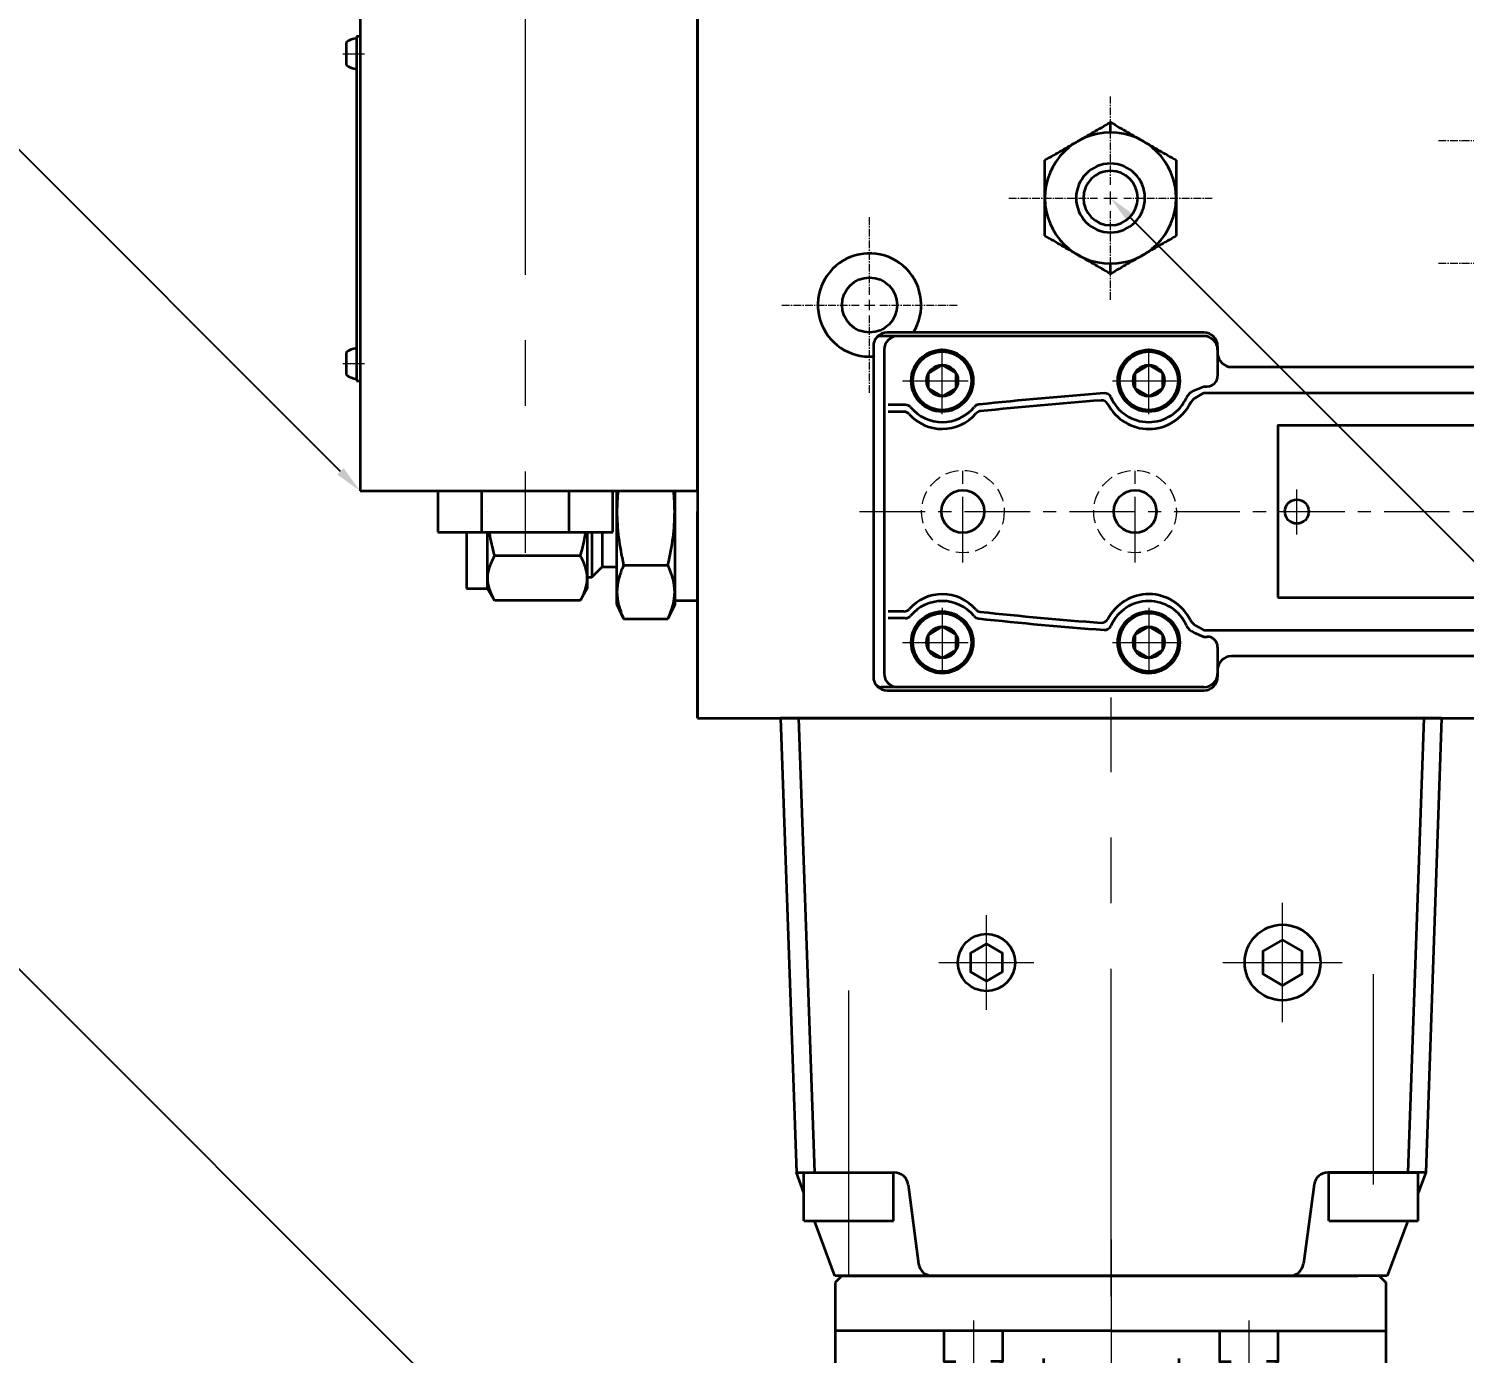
# Model space of a CAD drawing. Header units: millimetres. Extents: x 747 to 1827, y 470 to 2062.
# Drawn here: x 884.4 to 1023.5, y 604.1 to 732.4 of the extents above; entities that cross this region are included whole.
import ezdxf
from ezdxf import colors
from ezdxf.entities.mleader import LeaderData, LeaderLine
from ezdxf.math import Vec2, Vec3

# ---------------------------------------------------------------- set-up
doc = ezdxf.new("R2010")
doc.units = ezdxf.units.MM
doc.header["$PDSIZE"] = -1
for name, pattern in [('CENTER', [10.16, 6.35, -1.27, 1.27, -1.27]), ('CENTER2', [1.125, 0.75, -0.125, 0.125, -0.125]), ('CENTERX2', [20.32, 12.7, -2.54, 2.54, -2.54]), ('HIDDEN', [1.905, 1.27, -0.635])]:
    doc.linetypes.add(name, pattern=pattern)
doc.layers.get('0').update_dxf_attribs({"lineweight": 35})
doc.layers.get('Defpoints').update_dxf_attribs({"lineweight": 35})
for name, color, linetype, lineweight in [('CENTER', 1, 'CENTER', 18), ('HIDDEN', 3, 'HIDDEN', 18), ('中心线层', 1, 'CENTERX2', 25), ('标注层', 4, 'Continuous', 18)]:
    doc.layers.add(name, color=color, linetype=linetype, lineweight=lineweight)
doc.dimstyles.new('ISO-25', dxfattribs={"dimtxt": 2.5, "dimasz": 2.5, "dimexe": 1.25, "dimexo": 0.625, "dimtad": 1, "dimtxsty": 'Standard', "dimcen": 2.5, "dimadec": 0, "dimazin": 0, "dimtfac": 1, "dimtmove": 0, "dimatfit": 3, "dimfxl": 1, "dimarcsym": 0})

# ---------------------------------------------------------------- blocks, each defined once
blk = doc.blocks.new('E321A')
for p, q in [((-4, 114), (4, 114)), ((-6, 111), (-6, 112)), ((6, 111), (6, 112)), ((-18, 109), (-13, 109)), ((-13, 109), (0, 109)), ((0, 109), (18, 109)), ((-20, 90.66), (-20, 107)), ((-16.25, 93.37), (-16.25, 106.37)), ((16.25, 93.37), (16.25, 106.37)), ((20, 90.66), (20, 107)), ((-8.16, 93.37), (-8.16, 106.28)), ((8.16, 93.37), (8.16, 106.28)), ((-20, 90.66), (20, 90.66)), ((-25.2, 78.74), (-20.28, 89.4)), ((25.2, 78.74), (20.28, 89.4)), ((-36.92, 77), (5.08, 77)), ((0, 77), (38, 77)), ((27, 77), (37.08, 77)), ((-39.92, 7), (-39.92, 74)), ((-9.83, 12.02), (-9.83, 73.44)), ((9.83, 12.02), (9.83, 73.44)), ((40.08, 7), (40.08, 74)), ((-24.25, 12.45), (-22.55, 12.45)), ((-15.75, 12.45), (-17.45, 12.45)), ((15.75, 12.45), (17.45, 12.45)), ((24.25, 12.45), (22.55, 12.45)), ((0, 8), (-39.92, 8)), ((0, 8), (40.08, 8)), ((40.08, 1), (40.08, 7)), ((-38.92, 0), (-39.92, 1)), ((0, 0), (-35.9, 0)), ((39.08, 0), (0, 0)), ((39.08, 0), (40.08, 1))]:
    blk.add_line(p, q)
at = {"color": 7, "linetype": 'Continuous'}
blk.add_line((-39.92, 1), (-39.92, 7), dxfattribs=at)
for points in [[(-15.75, 8), (-15.75, 12.45), (-16.3, 13), (-23.7, 13), (-24.25, 12.45), (-24.25, 8)], [(15.75, 8), (15.75, 12.45), (16.3, 13), (23.7, 13), (24.25, 12.45), (24.25, 8)]]:
    blk.add_lwpolyline(points)
for centre, radius, start, end in [((-4, 112), 2, 90, 180), ((4, 112), 2, 0, 90), ((-8, 111), 2, 270, 0), ((8, 111), 2, 180, 270), ((-18, 107), 2, 90, 180), ((18, 107), 2, 0, 90), ((-23, 90.66), 3, 335.2249, 0), ((23, 90.66), 3, 180, 204.7751), ((-27.92, 80), 3, 270, 335.2249), ((27.92, 80), 3, 204.7751, 270), ((-36.92, 74), 3, 90, 180), ((37.08, 74), 3, 0, 90)]:
    blk.add_arc(centre, radius, start, end)
at = {"layer": 'CENTER', "ltscale": 5}
blk.add_line((0, -5.26), (0, 117.34), dxfattribs=at)
at = {"layer": 'CENTER'}
for p, q in [((-20, 6.5), (-20, 14.5)), ((20, 6.5), (20, 14.5))]:
    blk.add_line(p, q, dxfattribs=at)
at = {"layer": 'HIDDEN', "color": 7, "linetype": 'Continuous'}
blk.add_line((-38.92, 0), (-35.9, 0), dxfattribs=at)
blk = doc.blocks.new('*D140')
at = {"layer": 'Defpoints', "color": 0, "lineweight": 35, "transparency": 16777216}
for p in [(847.77, 815.59), (991.82, 814.28), (989.27, 533.33)]:
    blk.add_point(p, dxfattribs=at)
at = {"layer": '标注层', "color": 0, "lineweight": -2, "transparency": 16777216}
for p, q in [((991.82, 814.28), (845.77, 815.61)), ((845.26, 538.72), (847.74, 811.51)), ((989.27, 533.33), (843.22, 534.66))]:
    blk.add_line(p, q, dxfattribs=at)
at = {"layer": '标注层', "color": 0, "lineweight": 35, "transparency": 16777216}
for points in [[(847.06, 811.52), (848.42, 811.51), (847.77, 815.59)], [(844.58, 538.73), (845.94, 538.71), (845.22, 534.64)]]:
    blk.add_solid(points, dxfattribs=at)
at = {"layer": '标注层', "color": 0, "lineweight": 18, "transparency": 16777216, "insert": (843.23, 675.15), "char_height": 3.5, "attachment_point": 5, "rotation": 89.4798}
blk.add_mtext('421', dxfattribs=at)
blk = doc.blocks.new('*U161')
at = {"layer": '中心线层', "color": 0, "linetype": 'CENTER2', "lineweight": 18, "transparency": 16777216}
for p, q in [((0, 0.95), (0, 8.26)), ((-8.26, 0), (-0.95, 0)), ((0.95, 0), (8.26, 0)), ((0, -8.26), (0, -0.95))]:
    blk.add_line(p, q, dxfattribs=at)
at = {"layer": '中心线层', "color": 0, "linetype": 'Continuous', "lineweight": 18, "transparency": 16777216}
for p, q in [((-0.48, 0), (0.48, 0)), ((0, -0.48), (0, 0.48))]:
    blk.add_line(p, q, dxfattribs=at)
blk = doc.blocks.new('*U162')
at = {"layer": '中心线层', "color": 0, "linetype": 'CENTER2', "lineweight": 18, "transparency": 16777216}
for p, q in [((0, 0.95), (0, 8.26)), ((-8.26, 0), (-0.95, 0)), ((0.95, 0), (8.26, 0)), ((0, -8.26), (0, -0.95))]:
    blk.add_line(p, q, dxfattribs=at)
at = {"layer": '中心线层', "color": 0, "linetype": 'Continuous', "lineweight": 18, "transparency": 16777216}
for p, q in [((-0.48, 0), (0.48, 0)), ((0, -0.48), (0, 0.48))]:
    blk.add_line(p, q, dxfattribs=at)
blk = doc.blocks.new('*U163')
at = {"layer": '中心线层', "color": 0, "linetype": 'CENTER2', "lineweight": 18, "transparency": 16777216}
for p, q in [((0, 1.27), (0, 9.85)), ((-9.85, 0), (-1.27, 0)), ((1.27, 0), (9.85, 0)), ((0, -9.85), (0, -1.27))]:
    blk.add_line(p, q, dxfattribs=at)
at = {"layer": '中心线层', "color": 0, "linetype": 'Continuous', "lineweight": 18, "transparency": 16777216}
for p, q in [((-0.64, 0), (0.64, 0)), ((0, -0.64), (0, 0.64))]:
    blk.add_line(p, q, dxfattribs=at)
blk = doc.blocks.new('*U164')
at = {"layer": '中心线层', "color": 0, "linetype": 'CENTER2', "lineweight": 18, "transparency": 16777216}
for p, q in [((0, 1.0005), (0, 8.5025)), ((-8.5025, 0), (-1.0005, 0)), ((1.0005, 0), (8.5025, 0)), ((0, -8.5025), (0, -1.0005))]:
    blk.add_line(p, q, dxfattribs=at)
at = {"layer": '中心线层', "color": 0, "linetype": 'Continuous', "lineweight": 18, "transparency": 16777216}
for p, q in [((-0.50025, 0), (0.50025, 0)), ((0, -0.50025), (0, 0.50025))]:
    blk.add_line(p, q, dxfattribs=at)

msp = doc.modelspace()

# ---------------------------------------------------------------- linework, layer by layer
at = {"color": 7, "linetype": 'Continuous', "lineweight": 35}
for p, q in [((949.202, 765.673), (949.202, 665.623)), ((989.222, 722.36), (989.222, 723.343)), ((989.222, 708.671), (989.222, 709.654)), ((941.409, 685.633), (941.409, 687.634)), ((947, 687.634), (947, 685.633)), ((941.409, 677.838), (941.409, 685.633)), ((947, 685.633), (947, 677.838)), ((926.839, 683.632), (926.839, 678.179)), ((928.872, 679.177), (928.872, 683.632)), ((938.529, 683.632), (938.529, 679.177)), ((938.96, 683.632), (938.96, 679.28)), ((939.969, 683.632), (939.969, 680.289)), ((937.863, 681.329), (929.538, 681.329)), ((938.96, 679.28), (939.969, 680.289)), ((939.969, 680.289), (941.409, 680.289)), ((942.058, 680.437), (946.35, 680.437)), ((928.872, 678.179), (928.872, 679.177)), ((938.529, 679.28), (938.96, 679.28)), ((938.529, 679.177), (938.529, 678.179)), ((926.839, 678.179), (928.872, 678.179)), ((929.538, 677.025), (928.872, 678.179)), ((938.529, 678.179), (937.863, 677.025)), ((941.409, 676.633), (941.409, 677.838)), ((947, 677.838), (947, 676.633)), ((937.863, 677.025), (929.538, 677.025)), ((941.409, 676.633), (942.058, 675.24)), ((947, 676.633), (946.35, 675.24)), ((949.202, 676.993), (947, 676.993)), ((942.058, 675.24), (946.35, 675.24)), ((949.202, 665.623), (1049.252, 665.623))]:
    msp.add_line(p, q, dxfattribs=at)
for p, q in [((916.519, 740.327), (916.519, 687.634)), ((949.202, 687.634), (949.202, 740.327)), ((916.186, 731.656), (916.186, 698.306)), ((916.519, 731.656), (916.186, 731.656)), ((915.185, 731.062), (915.185, 728.915)), ((998.263, 702.641), (967.003, 702.641)), ((998.263, 702.975), (967.581, 702.975)), ((915.185, 701.047), (915.185, 698.9)), ((966.247, 701.641), (966.247, 669.625)), ((967.297, 701.307), (967.297, 669.958)), ((999.597, 701.641), (999.597, 698.757)), ((1000.931, 699.64), (1030.946, 699.64)), ((916.186, 698.306), (916.519, 698.306)), ((997.286, 697.354), (998.263, 697.756)), ((997.447, 696.656), (998.263, 697.134)), ((998.263, 697.756), (998.596, 697.756)), ((998.263, 697.134), (1032.947, 697.134)), ((969.34, 695.971), (967.664, 695.971)), ((969.209, 695.304), (967.664, 695.304)), ((969.209, 675.961), (967.664, 675.961)), ((969.34, 675.294), (967.664, 675.294)), ((997.447, 674.61), (998.263, 674.132)), ((997.286, 673.912), (998.263, 673.51)), ((998.263, 674.132), (1032.947, 674.132)), ((998.263, 673.51), (998.596, 673.51)), ((999.597, 672.509), (999.597, 669.625)), ((1030.946, 671.626), (1000.931, 671.626)), ((998.263, 668.624), (967.003, 668.624)), ((967.581, 668.291), (998.263, 668.291)), ((1021.288, 665.623), (957.256, 665.623)), ((957.256, 665.623), (958.794, 621.601)), ((958.991, 665.623), (960.529, 621.601)), ((1019.554, 665.623), (1018.016, 621.601)), ((1021.288, 665.623), (1019.751, 621.601)), ((959.524, 619.643), (958.794, 621.601)), ((958.794, 621.601), (968.28, 621.601)), ((1019.751, 621.601), (1010.265, 621.601)), ((1019.751, 621.601), (1019.021, 619.643)), ((969.602, 620.444), (970.63, 612.753)), ((1008.943, 620.444), (1007.915, 612.753)), ((962.527, 611.596), (960.536, 616.932)), ((1018.009, 616.932), (1016.018, 611.596)), ((1016.018, 611.596), (962.527, 611.596))]:
    msp.add_line(p, q)
at = {"lineweight": 35}
for p, q in [((971.583, 699.05), (972.917, 699.833)), ((972.917, 699.833), (974.239, 699.07)), ((991.593, 699.05), (992.927, 699.833)), ((992.927, 699.833), (994.249, 699.07)), ((971.594, 697.542), (971.583, 699.05)), ((974.239, 699.07), (974.239, 697.542)), ((991.604, 697.542), (991.593, 699.05)), ((994.249, 699.07), (994.249, 697.542)), ((972.917, 696.778), (971.594, 697.542)), ((974.239, 697.542), (972.917, 696.778)), ((992.927, 696.778), (991.604, 697.542)), ((994.249, 697.542), (992.927, 696.778)), ((916.519, 687.634), (949.202, 687.634)), ((924.055, 687.634), (924.055, 683.632)), ((928.291, 687.634), (928.291, 683.632)), ((936.763, 687.634), (936.763, 683.632)), ((940.999, 683.632), (940.999, 687.634)), ((949.202, 665.623), (949.202, 685.633)), ((924.055, 683.632), (940.999, 683.632)), ((971.583, 673.704), (972.917, 674.487)), ((972.917, 674.487), (974.239, 673.724)), ((991.593, 673.712), (992.927, 674.496)), ((992.927, 674.496), (994.249, 673.732)), ((971.594, 672.196), (971.583, 673.704)), ((974.239, 673.724), (974.239, 672.196)), ((991.604, 672.205), (991.593, 673.712)), ((994.249, 673.732), (994.249, 672.205)), ((972.917, 671.432), (971.594, 672.196)), ((974.239, 672.196), (972.917, 671.432)), ((992.927, 671.441), (991.604, 672.205)), ((994.249, 672.205), (992.927, 671.441)), ((959.524, 616.932), (959.524, 621.601)), ((959.524, 621.601), (968.195, 621.601)), ((968.195, 616.932), (968.195, 621.601)), ((1010.35, 616.932), (1010.35, 621.601)), ((1010.35, 621.601), (1019.021, 621.601)), ((1019.021, 616.932), (1019.021, 621.601)), ((959.524, 616.932), (968.195, 616.932)), ((1010.35, 616.932), (1019.021, 616.932))]:
    msp.add_line(p, q, dxfattribs=at)
at = {"color": 7, "linetype": 'Continuous', "lineweight": 25}
msp.add_line((949.202, 694.273), (949.202, 676.993), dxfattribs=at)
for points in [[(1005.433, 677.295), (1026.777, 677.295), (1026.777, 693.97), (1005.433, 693.97)], [(1005.881, 639.732), (1007.796, 640.838), (1007.796, 643.05), (1005.881, 644.156), (1003.965, 643.05), (1003.965, 640.838)], [(977.2, 640.149), (978.755, 641.046), (978.755, 642.842), (977.2, 643.74), (975.645, 642.842), (975.645, 641.046)]]:
    msp.add_lwpolyline(points, close=True)
at = {"color": 7, "linetype": 'Continuous', "lineweight": 35}
for centre, radius in [((965.877, 705.643), 2.668), ((974.918, 685.633), 2.068), ((991.593, 685.633), 2.068)]:
    msp.add_circle(centre, radius, dxfattribs=at)
for centre, radius in [((972.917, 698.306), 3.002), ((992.927, 698.306), 3.002), ((1007.267, 685.633), 1.167), ((972.917, 672.96), 3.002), ((992.927, 672.96), 3.002), ((1005.881, 641.944), 3.668), ((977.2, 641.944), 2.768)]:
    msp.add_circle(centre, radius)
at = {"lineweight": 35}
for centre, radius in [((972.917, 698.306), 2.835), ((992.927, 698.306), 2.835), ((972.917, 698.306), 1.527), ((992.927, 698.306), 1.527), ((972.917, 672.96), 2.835), ((972.917, 672.96), 1.527), ((992.927, 672.968), 2.835), ((992.927, 672.968), 1.527)]:
    msp.add_circle(centre, radius, dxfattribs=at)
for centre, radius, start, end in [((916.186, 729.988), 1.467, 90, 132.98589), ((916.186, 729.988), 1.467, 227.01411, 270), ((967.581, 701.641), 1.334, 90, 180), ((967.003, 701.974), 0.667, 90, 150), ((968.631, 701.307), 1.334, 90, 180), ((998.263, 701.641), 1.334, 0, 90), ((998.263, 701.307), 1.334, 0, 90), ((916.186, 699.973), 1.467, 90, 132.98589), ((1000.931, 700.974), 1.334, 180, 270), ((916.186, 699.973), 1.467, 227.01411, 270), ((998.596, 698.757), 1, 270, 0), ((1018.46, 298.012), 400.2, 94.27889, 96.02543), ((988.65, 696.432), 0.667, 23.66545, 94.27889), ((992.927, 698.306), 4.002, 203.66545, 335.8205), ((997.795, 696.12), 1.334, 112.39888, 155.8205), ((969.209, 694.637), 0.667, 41.57352, 90), ((969.34, 695.304), 0.667, 40.0052, 90), ((972.917, 698.306), 4.002, 220.0052, 320.53339), ((976.521, 695.338), 0.667, 96.02543, 140.53339), ((976.668, 694.687), 0.667, 96.00427, 139.18241), ((1018.46, 297.345), 400.2, 94.32072, 96.00427), ((988.359, 695.743), 0.667, 27.47159, 94.32072), ((992.927, 698.118), 4.481, 207.47159, 333.30323), ((998.122, 695.505), 1.334, 120.3627, 153.30323), ((972.917, 697.927), 4.29, 221.57352, 319.18241), ((972.917, 673.339), 4.29, 40.81759, 138.42648), ((992.927, 673.148), 4.481, 26.69677, 152.52841), ((969.209, 676.628), 0.667, 270, 318.42648), ((972.917, 672.96), 4.002, 39.46661, 139.9948), ((976.668, 676.579), 0.667, 220.81759, 263.99573), ((1018.46, 1073.92), 400.2, 263.99573, 265.67928), ((992.927, 672.96), 4.002, 24.1795, 156.33455), ((969.34, 675.961), 0.667, 270, 319.9948), ((976.521, 675.928), 0.667, 219.46661, 263.97457), ((1018.46, 1073.253), 400.2, 263.97457, 265.72111), ((988.359, 675.523), 0.667, 265.67928, 332.52841), ((988.65, 674.834), 0.667, 265.72111, 336.33455), ((997.795, 675.146), 1.334, 204.1795, 247.60112), ((998.122, 675.761), 1.334, 206.69677, 239.6373), ((998.596, 672.509), 1, 0, 90), ((1000.931, 670.292), 1.334, 90, 180), ((967.581, 669.625), 1.334, 180, 270), ((967.003, 669.291), 0.667, 210, 270), ((968.631, 669.958), 1.334, 180, 270), ((998.263, 669.958), 1.334, 270, 0), ((998.263, 669.625), 1.334, 270, 0), ((968.28, 620.267), 1.334, 7.60975, 90), ((1010.265, 620.267), 1.334, 90, 172.39025), ((971.952, 612.93), 1.334, 187.60975, 270), ((1006.593, 612.93), 1.334, 270, 352.39025)]:
    msp.add_arc(centre, radius, start, end)
at = {"color": 7, "linetype": 'Continuous', "lineweight": 35}
for centre, radius, start, end in [((989.222, 716.007), 6.353, 90, 270), ((989.222, 716.007), 6.353, 270, 90), ((989.222, 716.007), 3.335, 90, 270), ((989.222, 716.007), 3.335, 270, 90), ((989.222, 716.007), 2.635, 90, 270), ((989.222, 716.007), 2.635, 270, 90), ((965.877, 705.643), 5.003, 327.76905, 274.23645)]:
    msp.add_arc(centre, radius, start, end, dxfattribs=at)
for points, knots in [([(986.046, 721.509), (986.556, 721.803), (987.056, 722.092), (988.095, 722.692), (988.633, 723.003), (989.222, 723.343)], [0, 0, 0, 0, 0.5, 0.5, 1, 1, 1, 1]), ([(989.222, 723.343), (989.811, 723.003), (990.349, 722.692), (991.388, 722.092), (991.889, 721.803), (992.399, 721.509)], [0, 0, 0, 0, 0.5, 0.5, 1, 1, 1, 1]), ([(982.869, 719.675), (983.458, 720.015), (983.996, 720.325), (985.035, 720.925), (985.535, 721.214), (986.046, 721.509)], [0, 0, 0, 0, 0.5, 0.5, 1, 1, 1, 1]), ([(992.399, 721.509), (992.909, 721.214), (993.409, 720.925), (994.449, 720.325), (994.986, 720.015), (995.575, 719.675)], [0, 0, 0, 0, 0.5, 0.5, 1, 1, 1, 1]), ([(982.869, 716.007), (982.869, 716.596), (982.869, 717.174), (982.869, 718.374), (982.869, 718.995), (982.869, 719.675)], [0, 0, 0, 0, 0.5, 0.5, 1, 1, 1, 1]), ([(995.575, 719.675), (995.575, 718.995), (995.575, 718.374), (995.575, 717.174), (995.575, 716.596), (995.575, 716.007)], [0, 0, 0, 0, 0.5, 0.5, 1, 1, 1, 1]), ([(982.869, 712.339), (982.869, 713.019), (982.869, 713.64), (982.869, 714.84), (982.869, 715.418), (982.869, 716.007)], [0, 0, 0, 0, 0.5, 0.5, 1, 1, 1, 1]), ([(995.575, 716.007), (995.575, 715.418), (995.575, 714.84), (995.575, 713.64), (995.575, 713.019), (995.575, 712.339)], [0, 0, 0, 0, 0.5, 0.5, 1, 1, 1, 1]), ([(986.046, 710.505), (985.535, 710.799), (985.035, 711.088), (983.996, 711.688), (983.458, 711.999), (982.869, 712.339)], [0, 0, 0, 0, 0.5, 0.5, 1, 1, 1, 1]), ([(995.575, 712.339), (994.986, 711.999), (994.449, 711.688), (993.409, 711.088), (992.909, 710.799), (992.399, 710.505)], [0, 0, 0, 0, 0.5, 0.5, 1, 1, 1, 1]), ([(989.222, 708.671), (988.633, 709.011), (988.095, 709.321), (987.056, 709.921), (986.556, 710.21), (986.046, 710.505)], [0, 0, 0, 0, 0.5, 0.5, 1, 1, 1, 1]), ([(992.399, 710.505), (991.889, 710.21), (991.388, 709.921), (990.349, 709.321), (989.811, 709.011), (989.222, 708.671)], [0, 0, 0, 0, 0.5, 0.5, 1, 1, 1, 1]), ([(941.409, 685.633), (941.409, 684.799), (941.462, 683.98), (941.674, 682.28), (941.834, 681.4), (942.058, 680.437)], [0, 0, 0, 0, 0.5, 0.5, 1, 1, 1, 1]), ([(946.35, 680.437), (946.575, 681.4), (946.734, 682.28), (946.947, 683.98), (947, 684.799), (947, 685.633)], [0, 0, 0, 0, 0.5, 0.5, 1, 1, 1, 1]), ([(929.024, 683.632), (929.028, 683.608), (929.032, 683.584), (929.144, 682.856), (929.307, 682.127), (929.538, 681.329)], [0.48288249, 0.48288249, 0.48288249, 0.48288249, 0.5, 0.5, 1, 1, 1, 1]), ([(937.863, 681.329), (938.093, 682.127), (938.257, 682.856), (938.369, 683.584), (938.373, 683.608), (938.376, 683.632)], [0, 0, 0, 0, 0.5, 0.5, 0.51711751, 0.51711751, 0.51711751, 0.51711751]), ([(929.538, 681.329), (929.307, 680.93), (929.144, 680.566), (928.926, 679.862), (928.872, 679.523), (928.872, 679.177)], [0, 0, 0, 0, 0.5, 0.5, 1, 1, 1, 1]), ([(938.529, 679.177), (938.529, 679.523), (938.474, 679.862), (938.257, 680.566), (938.093, 680.93), (937.863, 681.329)], [0, 0, 0, 0, 0.5, 0.5, 1, 1, 1, 1]), ([(942.058, 680.437), (941.834, 679.955), (941.674, 679.515), (941.462, 678.665), (941.409, 678.256), (941.409, 677.838)], [0, 0, 0, 0, 0.5, 0.5, 1, 1, 1, 1]), ([(947, 677.838), (947, 678.256), (946.947, 678.665), (946.734, 679.515), (946.575, 679.955), (946.35, 680.437)], [0, 0, 0, 0, 0.5, 0.5, 1, 1, 1, 1]), ([(928.872, 679.177), (928.872, 678.832), (928.926, 678.493), (929.144, 677.789), (929.307, 677.424), (929.538, 677.025)], [0, 0, 0, 0, 0.5, 0.5, 1, 1, 1, 1]), ([(937.863, 677.025), (938.093, 677.424), (938.257, 677.789), (938.474, 678.493), (938.529, 678.832), (938.529, 679.177)], [0, 0, 0, 0, 0.5, 0.5, 1, 1, 1, 1]), ([(941.409, 677.838), (941.409, 677.421), (941.462, 677.012), (941.674, 676.162), (941.834, 675.722), (942.058, 675.24)], [0, 0, 0, 0, 0.5, 0.5, 1, 1, 1, 1]), ([(946.35, 675.24), (946.575, 675.722), (946.734, 676.162), (946.947, 677.012), (947, 677.421), (947, 677.838)], [0, 0, 0, 0, 0.5, 0.5, 1, 1, 1, 1])]:
    msp.add_open_spline(points, degree=3, knots=knots, dxfattribs=at)
for points in [[(941.511, 687.634), (941.443, 686.961), (941.409, 686.302), (941.409, 685.633)], [(947, 685.633), (947, 686.302), (946.966, 686.961), (946.897, 687.634)], [(928.872, 685.633), (928.872, 685.633), (928.872, 685.633), (928.872, 685.633)], [(928.872, 685.633), (928.872, 685.633), (928.872, 685.633), (928.872, 685.633)]]:
    msp.add_open_spline(points, degree=3, dxfattribs=at)
at = {"layer": 'CENTER', "ltscale": 5}
for p, q in [((932.527, 740.327), (932.527, 681.631)), ((989.272, 609.595), (989.272, 667.624)), ((1005.881, 636.175), (1005.881, 647.714)), ((977.2, 637.345), (977.2, 646.543)), ((972.601, 641.944), (981.799, 641.944)), ((1000.111, 641.944), (1011.65, 641.944)), ((1014.685, 620.453), (1014.685, 640.82)), ((963.86, 611.596), (963.86, 639.223))]:
    msp.add_line(p, q, dxfattribs=at)
at = {"layer": 'CENTER'}
for p, q in [((914.854, 729.988), (916.942, 729.988)), ((972.917, 695.08), (972.917, 701.86)), ((992.927, 695.08), (992.927, 701.86)), ((914.854, 699.973), (916.942, 699.973)), ((969.068, 698.306), (976.648, 698.306)), ((989.425, 698.306), (996.355, 698.306)), ((974.918, 680.696), (974.918, 690.544)), ((991.593, 680.696), (991.593, 690.544)), ((1007.267, 683.421), (1007.267, 687.764)), ((964.913, 685.633), (1032.947, 685.633)), ((972.917, 676.301), (972.917, 669.636)), ((992.927, 676.301), (992.927, 669.636)), ((969.068, 672.96), (976.648, 672.96)), ((989.425, 672.96), (996.355, 672.96))]:
    msp.add_line(p, q, dxfattribs=at)
at = {"layer": 'HIDDEN'}
for centre, radius in [((974.918, 685.633), 4.002), ((991.593, 685.633), 4.002), ((974.918, 685.633), 2.068), ((991.593, 685.633), 2.068)]:
    msp.add_circle(centre, radius, dxfattribs=at)
at = {"layer": '中心线层', "lineweight": 18}
msp.add_line((949.202, 667.624), (949.202, 667.624), dxfattribs=at)

# ---------------------------------------------------------------- block references
at = {"xscale": 0.667, "yscale": 0.667, "zscale": 0.667, "rotation": 180}
msp.add_blockref('E321A', (989.272, 611.596), dxfattribs=at)
at = {"layer": '中心线层', "linetype": 'CENTER2', "lineweight": 18}
for name, p in [('*U161', (1029.242, 721.584)), ('*U163', (989.222, 716.007)), ('*U162', (1029.242, 709.712)), ('*U164', (965.877, 705.643))]:
    msp.add_blockref(name, p, dxfattribs=at)

# ---------------------------------------------------------------- dimensions: what is measured, and where the dimension line sits
at = {"layer": '标注层', "lineweight": 18}
dim = msp.add_aligned_dim(p1=(989.272, 533.331), p2=(991.823, 814.285), distance=144.055, text='421', dimstyle='ISO-25', override={"dimtxt": 3.5, "dimasz": 4.08, "dimexe": 2, "dimexo": 0, "dimgap": 1.524, "dimtoh": 1, "dimzin": 0, "dimadec": 2, "dimtzin": 0}, dxfattribs=at)
dim.commit()
dim.dimension.update_dxf_attribs({"geometry": '*D140', "text_midpoint": (843.225, 675.146)})

# ---------------------------------------------------------------- leaders
ml = msp.add_multileader_mtext('Standard', dxfattribs=at)
ml.set_content('2', color=256)
ml.set_leader_properties()
ml.build(insert=Vec2(0, 0))
ml.multileader.update_dxf_attribs({"text_left_attachment_type": 6, "text_right_attachment_type": 6, "text_top_attachment_type": 10, "text_bottom_attachment_type": 10, "dogleg_length": 0.36, "arrow_head_size": 2.668})
ctx = ml.context
ctx.base_point, ctx.char_height, ctx.arrow_head_size, ctx.landing_gap_size, ctx.plane_origin = Vec3(849.725, 743.516), 8.004, 2.668, 2.668, Vec3(916.519, 687.634)
ctx.left_attachment, ctx.right_attachment, ctx.top_attachment, ctx.bottom_attachment, ctx.text_align_type = 6, 6, 10, 10, 2
notes = []
notes.append((ctx, [(0, (1, 1, 0), (860.637, 743.516), (-1, 0), 0.24, [(0, [(916.519, 687.634)], 0, [])])]))
ctx.mtext.insert, ctx.mtext.alignment, ctx.mtext.flow_direction = Vec3(857.729, 753.121), 3, 5
ml = msp.add_multileader_mtext('Standard', dxfattribs=at)
ml.set_content('8', color=256)
ml.set_leader_properties()
ml.build(insert=Vec2(0, 0))
ml.multileader.update_dxf_attribs({"text_left_attachment_type": 6, "text_right_attachment_type": 6, "text_top_attachment_type": 10, "text_bottom_attachment_type": 10, "dogleg_length": 0.36, "arrow_head_size": 2.668})
ctx = ml.context
ctx.base_point, ctx.char_height, ctx.arrow_head_size, ctx.landing_gap_size, ctx.plane_origin = Vec3(1142.563, 562.906), 8.004, 2.668, 2.668, Vec3(989.222, 716.007)
ctx.left_attachment, ctx.right_attachment, ctx.top_attachment, ctx.bottom_attachment = 6, 6, 10, 10
notes.append((ctx, [(0, (1, 1, 0), (1142.323, 562.906), (1, 0), 0.24, [(0, [(989.222, 716.007)], 0, [])])]))
ctx.mtext.insert, ctx.mtext.flow_direction = Vec3(1145.231, 572.511), 5
ml = msp.add_multileader_mtext('Standard', dxfattribs=at)
ml.set_content('1', color=256)
ml.set_leader_properties()
ml.build(insert=Vec2(0, 0))
ml.multileader.update_dxf_attribs({"text_left_attachment_type": 6, "text_right_attachment_type": 6, "text_top_attachment_type": 10, "text_bottom_attachment_type": 10, "dogleg_length": 0.36, "arrow_head_size": 2.668})
ctx = ml.context
ctx.base_point, ctx.char_height, ctx.arrow_head_size, ctx.landing_gap_size, ctx.plane_origin = Vec3(852.393, 664.143), 8.004, 2.668, 2.668, Vec3(962.542, 562.238)
ctx.left_attachment, ctx.right_attachment, ctx.top_attachment, ctx.bottom_attachment, ctx.text_align_type = 6, 6, 10, 10, 2
notes.append((ctx, [(0, (1, 1, 0), (860.637, 664.143), (-1, 0), 0.24, [(0, [(962.542, 562.238)], 0, [])])]))
ctx.mtext.insert, ctx.mtext.alignment, ctx.mtext.flow_direction = Vec3(857.729, 673.748), 3, 5
for ctx, leaders in notes:
    for number, flags, end, landing, length, lines in leaders:
        leader = LeaderData()
        leader.index, (leader.has_last_leader_line, leader.has_dogleg_vector, leader.attachment_direction) = number, flags
        leader.last_leader_point, leader.dogleg_vector, leader.dogleg_length = Vec3(end), Vec3(landing), length
        for number, points, colour, breaks in lines:
            line = LeaderLine()
            line.index, line.vertices, line.color, line.breaks = number, Vec3.list(points), colors.encode_raw_color(colour), breaks
            leader.lines.append(line)
        ctx.leaders.append(leader)

doc.saveas('drawing.dxf')
